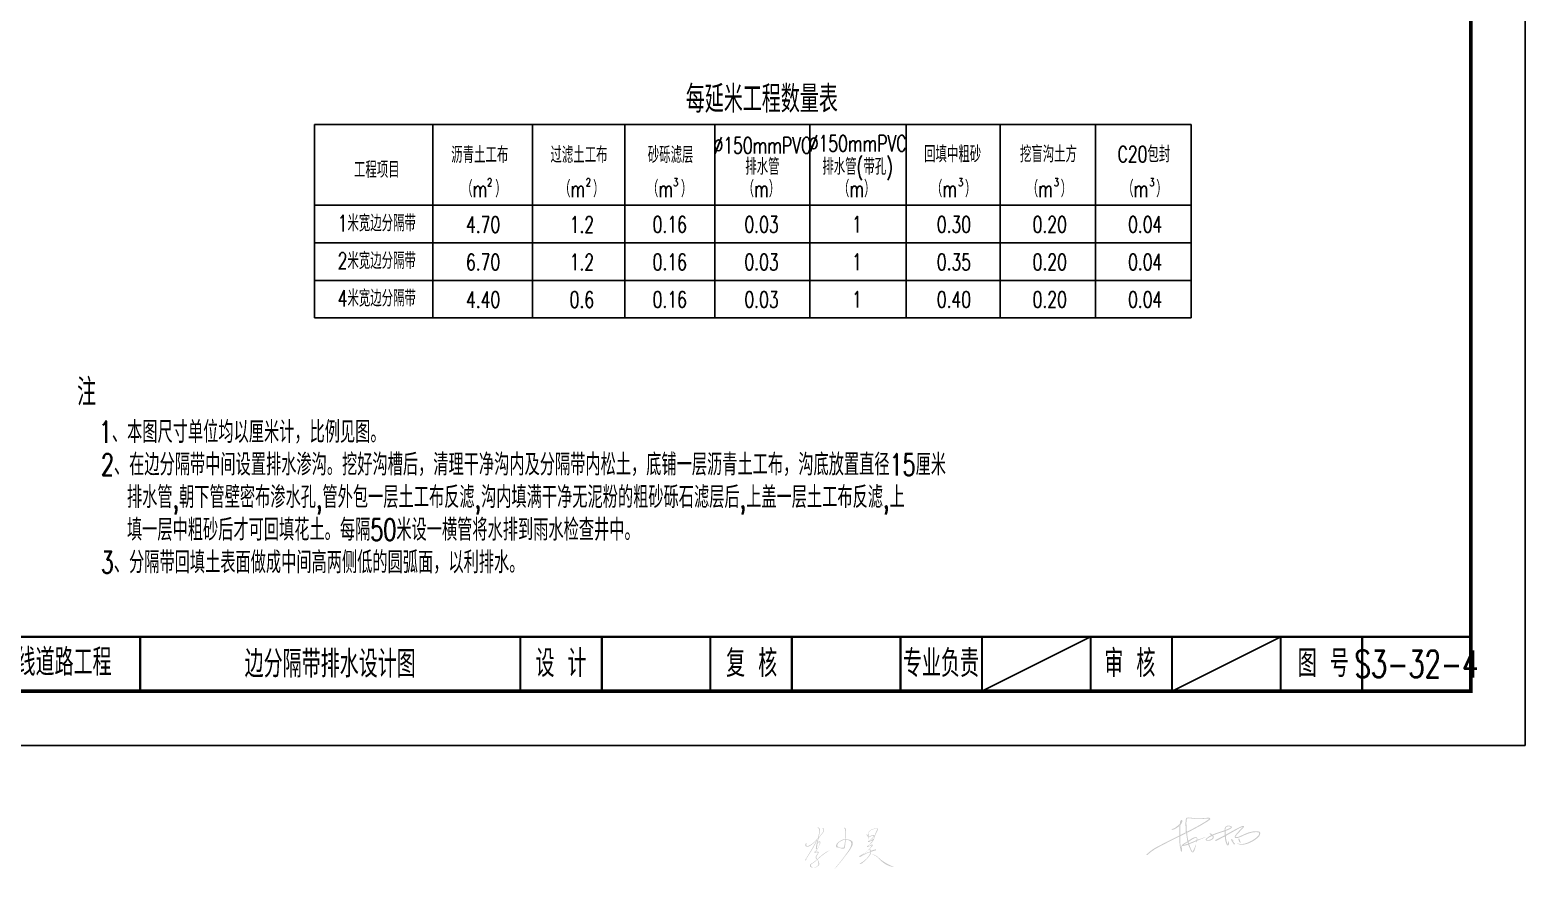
# Model space of a CAD drawing. Extents: x 112 to 532, y -1310 to -990.
# Drawn here: x 256.5 to 531.8, y -1309.6 to -1155.1 of the extents above; entities that cross this region are included whole.
import ezdxf
from ezdxf.enums import TextEntityAlignment as Align

# ---------------------------------------------------------------- set-up
doc = ezdxf.new("R2010")
doc.units = 0
doc.header["$LTSCALE"] = 5
doc.layers.get('0').update_dxf_attribs({"linetype": 'CONTINUOUS'})
for name, color, linetype in [('图框', 7, 'CONTINUOUS'), ('文字', 7, 'CONTINUOUS'), ('电子签名', 7, 'CONTINUOUS'), ('表格', 7, 'CONTINUOUS')]:
    doc.layers.add(name, color=color, linetype=linetype)
doc.styles.get("Standard").update_dxf_attribs({"font": 'simplex1.shx', "width": 0.7, "bigfont": 'hztxt.shx'})

# ---------------------------------------------------------------- blocks, each defined once
blk = doc.blocks.new('series')
at = {"width": 0.75}
for tag, height, p in [('页码', 4, (-35, -19)), ('图名', 5, (-220, -282)), ('图号', 5, (-20, -282))]:
    blk.add_attdef(tag, text='', height=height, dxfattribs=at).set_placement(p, align=Align.MIDDLE_CENTER)

msp = doc.modelspace()

# ---------------------------------------------------------------- hatches: boundary and pattern name
at = {"layer": '电子签名'}
h = msp.add_hatch(color=256, dxfattribs=at)
h.paths.add_polyline_path([(399.44239, -1307.81284), (399.39028, -1307.82287), (399.4243, -1307.75622), (399.54505, -1307.61083), (399.57841, -1307.55334), (399.68737, -1307.39073), (399.81174, -1307.18179), (400.42085, -1306.20599), (400.79152, -1305.57794), (400.99941, -1305.2056), (401.13465, -1304.96386), (401.28994, -1304.62158), (401.41186, -1304.26826), (401.45991, -1304.129), (401.56, -1304.06384), (401.52473, -1304.24359), (401.45836, -1304.54093), (401.38883, -1304.79416), (401.33071, -1305.03911), (401.24796, -1305.39959), (401.20912, -1305.76182), (401.2303, -1305.92692), (401.337, -1305.99959), (401.43726, -1305.82301), (401.45246, -1305.48509), (401.47055, -1305.27388), (401.49487, -1305.12217), (401.51837, -1304.98833), (401.57081, -1304.8648), (401.66465, -1304.72305), (401.77583, -1304.64277), (401.87471, -1304.63593), (401.92957, -1304.7036), (401.92022, -1304.84839), (401.83903, -1305.12627), (401.65721, -1305.58593), (401.42303, -1305.97692), (401.18014, -1306.23493), (400.94089, -1306.44672), (400.92346, -1306.55102), (400.98633, -1306.61142), (401.07402, -1306.60777), (401.19703, -1306.57369), (401.35049, -1306.51041), (401.42941, -1306.50394), (401.47979, -1306.5142), (401.52924, -1306.54328), (401.56642, -1306.58573), (401.5762, -1306.639), (401.56349, -1306.70729), (401.53363, -1306.7743), (401.48505, -1306.85926), (401.23189, -1307.20981), (401.17456, -1307.31673), (401.15355, -1307.41027), (401.16883, -1307.52291), (401.21483, -1307.60754), (401.28744, -1307.703), (401.40647, -1307.80937), (401.41106, -1307.83546), (401.26538, -1307.96157), (401.0069, -1308.18147), (400.7437, -1308.36086), (400.53905, -1308.50034), (400.37499, -1308.59273), (400.26821, -1308.65915), (400.19112, -1308.74087), (400.14836, -1308.8103), (400.12121, -1308.88265), (400.12185, -1308.94608), (400.12704, -1308.98901), (400.13519, -1309.0401), (400.14778, -1309.08452), (400.1663, -1309.12968), (400.18927, -1309.16521), (400.23126, -1309.20683), (400.2731, -1309.23514), (400.31912, -1309.26324), (400.36981, -1309.2827), (400.41964, -1309.30089), (400.46054, -1309.31408), (400.50794, -1309.33225), (400.54933, -1309.34507), (400.59946, -1309.3573), (400.64376, -1309.36429), (400.69564, -1309.36837), (400.74635, -1309.37011), (400.81179, -1309.37069), (400.88757, -1309.37011), (400.94469, -1309.36895), (400.98608, -1309.36603), (401.05096, -1309.35904), (401.10546, -1309.3408), (401.14871, -1309.32662), (401.18827, -1309.30885), (401.22175, -1309.29089), (401.27551, -1309.26189), (401.35012, -1309.21886), (401.45905, -1309.16377), (401.53898, -1309.10919), (401.61534, -1309.05267), (401.68769, -1308.99911), (401.74326, -1308.94424), (401.78389, -1308.8827), (401.81968, -1308.81691), (401.83251, -1308.74915), (401.83849, -1308.66859), (401.83678, -1308.57622), (401.82302, -1308.48207), (401.80188, -1308.39358), (401.76872, -1308.28098), (401.73435, -1308.19646), (401.7066, -1308.1225), (401.66827, -1308.04326), (401.61649, -1307.94858), (401.57948, -1307.88519), (401.55437, -1307.835), (401.54115, -1307.81783), (401.63103, -1307.73463), (401.75262, -1307.63823), (401.90593, -1307.52333), (402.06498, -1307.38566), (402.17996, -1307.28529), (402.30949, -1307.16511), (402.55703, -1306.97316), (402.86208, -1306.7475), (403.27824, -1306.46664), (403.4615, -1306.33813), (403.61433, -1306.23034), (403.86605, -1306.06265), (403.4459, -1306.27202), (403.36782, -1306.32009), (403.21095, -1306.40661), (403.00792, -1306.53029), (402.75285, -1306.69599), (402.52606, -1306.86571), (402.27344, -1307.05777), (402.01218, -1307.29056), (401.78832, -1307.4808), (401.58262, -1307.67376), (401.48952, -1307.76845), (401.40972, -1307.67708), (401.37315, -1307.61396), (401.32826, -1307.51761), (401.31538, -1307.43394), (401.33428, -1307.33965), (401.36483, -1307.25182), (401.44478, -1307.12024), (401.52791, -1306.9807), (401.58776, -1306.8777), (401.65108, -1306.75589), (401.68932, -1306.66452), (401.7183, -1306.60052), (401.72163, -1306.53643), (401.71127, -1306.47904), (401.68444, -1306.43097), (401.64113, -1306.41341), (401.59956, -1306.40784), (401.50802, -1306.40183), (401.45876, -1306.39363), (401.41361, -1306.39199), (401.38242, -1306.39527), (401.34055, -1306.40019), (401.28883, -1306.41167), (401.2248, -1306.43218), (401.17062, -1306.45597), (401.13668, -1306.45758), (401.12355, -1306.44937), (401.13011, -1306.42805), (401.19825, -1306.36324), (401.31585, -1306.23659), (401.41345, -1306.111), (401.46171, -1306.03761), (401.53368, -1305.90982), (401.59536, -1305.79126), (401.88995, -1305.19248), (401.964, -1305.03693), (402.0179, -1304.88829), (402.04231, -1304.76512), (402.04231, -1304.6928), (402.04136, -1304.64198), (402.03397, -1304.57877), (402.00165, -1304.53177), (401.97149, -1304.50742), (401.93723, -1304.49235), (401.89956, -1304.49003), (401.84967, -1304.49351), (401.80907, -1304.50163), (401.77091, -1304.5152), (401.72376, -1304.54272), (401.678, -1304.58261), (401.64617, -1304.61772), (401.60967, -1304.66751), (401.5803, -1304.71393), (401.55384, -1304.76594), (401.58844, -1304.54887), (401.61866, -1304.39253), (401.67032, -1304.1783), (401.72936, -1304.00499), (401.80897, -1303.83373), (401.94784, -1303.66089), (402.10533, -1303.47183), (402.44802, -1303.03541), (402.58551, -1302.84099), (402.67392, -1302.68448), (402.71314, -1302.55692), (402.73136, -1302.43435), (402.73136, -1302.34174), (402.71451, -1302.23931), (402.66256, -1302.14249), (402.57269, -1302.08215), (402.4586, -1302.03902), (402.3704, -1302.01569), (402.34186, -1302.01569), (402.40931, -1302.06235), (402.51308, -1302.16085), (402.55977, -1302.22048), (402.58312, -1302.2801), (402.59609, -1302.33453), (402.60647, -1302.40193), (402.60128, -1302.46155), (402.60128, -1302.53413), (402.58312, -1302.61967), (402.55977, -1302.68448), (402.52451, -1302.74818), (402.47991, -1302.82705), (402.42493, -1302.90532), (402.3678, -1302.98517), (402.24307, -1303.1466), (402.16524, -1303.25547), (401.77611, -1303.72985), (401.79168, -1303.53025), (401.89545, -1303.0818), (401.92491, -1302.84517), (401.94429, -1302.66106), (401.95412, -1302.48215), (401.95429, -1302.34028), (401.93533, -1302.22124), (401.89878, -1302.13601), (401.85332, -1302.06598), (401.79946, -1302.01216), (401.72556, -1301.96026), (401.6609, -1301.93747), (401.61663, -1301.92735), (401.57237, -1301.92468), (401.5229, -1301.92963), (401.49941, -1301.9507), (401.52745, -1301.97452), (401.56451, -1301.99638), (401.62563, -1302.02098), (401.67372, -1302.05232), (401.70594, -1302.08771), (401.72515, -1302.12099), (401.73925, -1302.14915), (401.75974, -1302.18371), (401.77768, -1302.21955), (401.79689, -1302.25411), (401.81205, -1302.29542), (401.82055, -1302.33924), (401.82763, -1302.38723), (401.8302, -1302.46531), (401.80066, -1302.86359), (401.77006, -1303.11362), (401.70458, -1303.4574), (401.69029, -1303.54713), (401.67919, -1303.6324), (401.66516, -1303.70993), (401.6418, -1303.77458), (401.61117, -1303.84361), (401.56549, -1303.91406), (401.51888, -1303.98129), (401.46868, -1304.03574), (401.41848, -1304.04148), (401.29642, -1304.22675), (401.21036, -1304.30844), (401.07134, -1304.4554), (400.89616, -1304.62016), (400.69778, -1304.78748), (400.47517, -1304.97098), (400.29012, -1305.09732), (400.19222, -1305.15138), (400.13738, -1305.17739), (400.073, -1305.2173), (400.01481, -1305.24309), (399.94669, -1305.27104), (399.90393, -1305.28985), (399.84985, -1305.31081), (399.77839, -1305.3372), (399.71558, -1305.3439), (399.66215, -1305.34136), (399.6049, -1305.33373), (399.54719, -1305.30439), (399.51073, -1305.28414), (399.47413, -1305.2466), (399.45242, -1305.21378), (399.44228, -1305.17399), (399.43739, -1305.13415), (399.43484, -1305.08764), (399.4348, -1305.04389), (399.43586, -1305.00858), (399.43825, -1304.97273), (399.4408, -1304.94349), (399.44737, -1304.90921), (399.45861, -1304.87993), (399.48659, -1304.8507), (399.51076, -1304.83163), (399.50822, -1304.81384), (399.49041, -1304.80112), (399.46751, -1304.79985), (399.39875, -1304.85775), (399.31408, -1304.9701), (399.26794, -1305.15763), (399.27149, -1305.29191), (399.34797, -1305.40492), (399.47954, -1305.4698), (399.63845, -1305.50395), (399.77514, -1305.49712), (399.94961, -1305.4372), (400.19446, -1305.29654), (400.46966, -1305.11357), (400.81979, -1304.81315), (401.30163, -1304.33008), (401.24008, -1304.48809), (401.08086, -1304.81187), (400.85264, -1305.23967), (400.54734, -1305.76566), (400.30241, -1306.18368), (400.00746, -1306.66068), (399.60928, -1307.3249), (399.34883, -1307.75562), (399.23921, -1307.95195), (399.2313, -1308.00659), (399.27586, -1308.03564), (399.37618, -1307.9755), (399.49138, -1307.83964), (399.59751, -1307.73359), (399.50382, -1307.765), (399.46455, -1307.79303)])
h.paths.add_polyline_path([(411.17393, -1304.95728), (411.35724, -1304.74945), (411.51349, -1304.56788), (411.61982, -1304.42139), (411.61855, -1304.37322), (411.57065, -1304.36441), (411.48768, -1304.39367), (411.37231, -1304.43689), (411.25853, -1304.48526), (411.16002, -1304.53696), (410.98166, -1304.61275), (410.86723, -1304.61912), (410.81593, -1304.57181), (410.81749, -1304.49514), (410.89172, -1304.42097), (410.96327, -1304.38144), (411.04913, -1304.33854), (411.13226, -1304.29653), (411.25911, -1304.19999), (411.37328, -1304.09491), (411.61749, -1303.84806), (411.73414, -1303.7204), (411.78691, -1303.65181), (411.83625, -1303.58777), (411.85043, -1303.54404), (411.84238, -1303.50517), (411.81972, -1303.48159), (411.77918, -1303.46619), (411.69537, -1303.46512), (411.63693, -1303.47063), (411.57305, -1303.48867), (411.49667, -1303.51781), (411.40918, -1303.55805), (411.33419, -1303.58858), (411.23004, -1303.63853), (411.13978, -1303.68988), (411.10228, -1303.71485), (411.0801, -1303.72588), (411.06071, -1303.73518), (411.03908, -1303.74368), (411.02546, -1303.74967), (411.00508, -1303.75093), (410.97494, -1303.73504), (410.95231, -1303.77313), (410.93819, -1303.83669), (410.93819, -1303.90865), (410.93165, -1304.07329), (410.92642, -1304.1447), (410.90201, -1304.15515), (410.87587, -1304.1447), (410.86754, -1304.11618), (410.85246, -1303.86037), (410.84848, -1303.77884), (410.83302, -1303.70277), (410.81889, -1303.66871), (410.80359, -1303.63644), (410.77401, -1303.59652), (410.66915, -1303.48408), (410.5351, -1303.33514), (410.53485, -1303.2656), (410.56605, -1303.2347), (410.58509, -1303.21804), (410.61446, -1303.20536), (410.65334, -1303.20536), (410.67318, -1303.21884), (410.68826, -1303.25452), (410.71366, -1303.30051), (410.73985, -1303.34571), (410.77238, -1303.38457), (410.80571, -1303.43929), (410.83032, -1303.49559), (410.84063, -1303.5289), (410.84681, -1303.43095), (410.847, -1303.26518), (410.847, -1303.15956), (410.86303, -1302.98787), (410.87745, -1302.92705), (410.89987, -1302.85984), (410.94319, -1302.76984), (410.96561, -1302.74103), (410.99124, -1302.71063), (411.02647, -1302.66582), (411.06171, -1302.63061), (411.10655, -1302.5874), (411.14659, -1302.54739), (411.16741, -1302.52659), (411.21226, -1302.48978), (411.2507, -1302.45617), (411.3343, -1302.39487), (411.39356, -1302.36447), (411.79257, -1302.21031), (411.97669, -1302.14132), (412.13204, -1302.10107), (412.2241, -1302.08383), (412.36219, -1302.07233), (412.49017, -1302.0898), (412.57439, -1302.1295), (412.64116, -1302.17777), (412.68094, -1302.21893), (412.68236, -1302.26578), (412.66389, -1302.32114), (412.61293, -1302.41803), (412.57899, -1302.49085), (412.52739, -1302.59945), (412.4843, -1302.68397), (412.44919, -1302.76052), (412.41727, -1302.82751), (412.33658, -1302.99592), (412.25907, -1303.15899), (412.19379, -1303.30575), (412.14891, -1303.44436), (412.09587, -1303.61151), (412.04283, -1303.76234), (411.99224, -1303.91601), (411.9521, -1304.01055), (411.93777, -1304.08217), (411.92343, -1304.17384), (411.9171, -1304.23732), (411.83783, -1304.24581), (411.77837, -1304.2444), (411.80659, -1304.28038), (411.8143, -1304.31753), (411.79817, -1304.3757), (411.76942, -1304.42616), (411.71506, -1304.49771), (411.62417, -1304.60595), (411.56748, -1304.67838), (411.52798, -1304.72883), (411.48185, -1304.77715), (411.44011, -1304.81207), (411.38928, -1304.85723), (411.33816, -1304.90555), (411.27737, -1304.96215), (411.24144, -1304.99529), (411.18563, -1305.04808), (411.08586, -1305.13732), (410.99324, -1305.2284), (410.84906, -1305.36397), (410.81792, -1305.40262), (410.84282, -1305.4162), (410.90026, -1305.39981), (410.97137, -1305.36974), (411.05343, -1305.33148), (411.13275, -1305.27955), (411.21496, -1305.22939), (411.29915, -1305.18288), (411.38951, -1305.14184), (411.47781, -1305.11311), (411.55262, -1305.10005), (411.62244, -1305.10826), (411.68188, -1305.17359), (411.6963, -1305.2578), (411.65531, -1305.33107), (411.52097, -1305.49053), (411.40355, -1305.60206), (411.29687, -1305.67859), (411.23653, -1305.82133), (410.99929, -1306.01628), (411.07325, -1306.00377), (411.14873, -1305.99996), (411.23108, -1305.99996), (411.30122, -1306.01443), (411.36603, -1306.08771), (411.39042, -1306.16161), (411.39289, -1306.23511), (411.46673, -1306.189), (411.61612, -1306.13381), (411.84624, -1306.06017), (412.00327, -1306.02206), (412.13724, -1305.99696), (412.25447, -1305.99348), (412.30666, -1306.03817), (412.25882, -1306.0757), (412.27298, -1306.16621), (411.93611, -1306.23768), (411.384, -1306.41843), (411.35443, -1306.65606), (411.31539, -1306.79167), (411.27634, -1306.88471), (411.22708, -1306.98609), (411.1276, -1307.13672), (410.97049, -1307.34432), (410.84563, -1307.47806), (410.67875, -1307.66565), (410.55707, -1307.79766), (410.41966, -1307.92635), (410.2783, -1308.05816), (410.14039, -1308.1919), (410.00076, -1308.3222), (409.90001, -1308.40414), (409.81332, -1308.47964), (409.68422, -1308.55943), (409.48733, -1308.63512), (409.22411, -1308.69463), (409.45358, -1308.49164), (409.63272, -1308.38595), (409.71531, -1308.34397), (409.8052, -1308.29196), (409.91195, -1308.21677), (410.02434, -1308.12304), (410.14235, -1308.03), (410.29853, -1307.89065), (410.4324, -1307.76804), (410.54953, -1307.66214), (410.66109, -1307.54509), (410.79845, -1307.37464), (411.02177, -1307.07381), (411.14736, -1306.87161), (411.18752, -1306.76915), (411.21585, -1306.64428), (411.22411, -1306.48118), (411.1621, -1306.50539), (411.0714, -1306.54316), (410.94929, -1306.57756), (410.83699, -1306.6136), (410.69028, -1306.67216), (410.54716, -1306.73215), (410.38623, -1306.81192), (410.2389, -1306.89033), (410.04957, -1306.99338), (409.91244, -1307.06004), (409.75492, -1307.14893), (409.52698, -1307.29892), (409.35834, -1307.3915), (409.23041, -1307.35244), (409.21025, -1307.27017), (409.26899, -1307.1843), (409.48996, -1307.0536), (409.72131, -1306.9219), (409.81563, -1306.88041), (410.62056, -1306.28247), (411.14742, -1305.81952), (411.1882, -1305.76129), (411.20957, -1305.70501), (411.23139, -1305.62741), (411.28343, -1305.57404), (411.3246, -1305.53069), (411.36662, -1305.48264), (411.45379, -1305.36901), (411.47863, -1305.34247), (411.49576, -1305.31508), (411.52403, -1305.27742), (411.52231, -1305.25859), (411.51203, -1305.24404), (411.49233, -1305.23891), (411.4615, -1305.23891), (411.41867, -1305.24661), (411.39245, -1305.25746), (411.34735, -1305.2806), (411.27257, -1305.32053), (411.21935, -1305.35368), (411.14743, -1305.38779), (411.07917, -1305.42189), (411.00237, -1305.46331), (410.90885, -1305.50343), (410.85167, -1305.52248), (410.81279, -1305.52858), (410.76094, -1305.52934), (410.71519, -1305.52781), (410.66564, -1305.5202), (410.63743, -1305.50267), (410.62427, -1305.46397), (410.64439, -1305.42494), (410.70811, -1305.38323)])
h.paths.add_polyline_path([(411.5813, -1304.02299), (411.50158, -1304.08703), (411.38591, -1304.18856), (411.33902, -1304.22917), (411.27336, -1304.2729), (411.22022, -1304.31195), (411.15926, -1304.35568), (411.09048, -1304.40098), (411.0378, -1304.43719), (411.0391, -1304.46114), (411.06158, -1304.47238), (411.16119, -1304.40738), (411.21934, -1304.37275), (411.28351, -1304.3397), (411.36715, -1304.29008), (411.46719, -1304.25572), (411.5416, -1304.23047), (411.5964, -1304.21736), (411.65043, -1304.21427), (411.70137, -1304.21581), (411.72762, -1304.21813), (411.72916, -1304.20502), (411.70601, -1304.18342), (411.6651, -1304.16491), (411.65198, -1304.13869), (411.63499, -1304.10784), (411.60798, -1304.05539)], flags=16)
h.paths.add_polyline_path([(410.9612, -1303.64109), (410.93638, -1303.01779), (410.94094, -1302.94175), (410.98514, -1302.82976), (411.047, -1302.74547), (411.10464, -1302.67242), (411.19192, -1302.57372), (411.25003, -1302.52327), (411.32267, -1302.47258), (411.38593, -1302.44448), (411.48715, -1302.40655), (411.75171, -1302.3009), (411.91339, -1302.23768), (412.05819, -1302.1843), (412.15801, -1302.1548), (412.24541, -1302.14054), (412.33398, -1302.13914), (412.38881, -1302.14335), (412.44926, -1302.15318), (412.48441, -1302.16161), (412.50719, -1302.18112), (412.52084, -1302.21198), (412.52496, -1302.23697), (412.52344, -1302.2729), (412.49994, -1302.34821), (412.47968, -1302.38789), (412.42657, -1302.47928), (412.37266, -1302.57619), (412.32237, -1302.69312), (412.25591, -1302.83888), (412.1683, -1303.04341), (412.10185, -1303.2248), (412.07785, -1303.33948), (412.0324, -1303.53126), (411.9314, -1303.83739), (411.82786, -1304.07711), (411.75929, -1304.09915), (411.64098, -1303.9787), (411.77988, -1303.8172), (411.92129, -1303.6658), (411.98948, -1303.58), (412.01939, -1303.50852), (412.01939, -1303.4674), (412.01441, -1303.44373), (411.99819, -1303.42504), (411.96827, -1303.39638), (411.92566, -1303.36739), (411.87204, -1303.3512), (411.81717, -1303.34497), (411.76854, -1303.34746), (411.68748, -1303.3512), (411.64758, -1303.35618), (411.58648, -1303.36989), (411.51664, -1303.39107), (411.44196, -1303.42718), (411.35171, -1303.46658), (411.25795, -1303.50861), (411.20172, -1303.542), (411.16492, -1303.56302), (411.11497, -1303.58666), (411.06678, -1303.6103), (411.01946, -1303.63131), (410.98353, -1303.64357), (410.96836, -1303.64632)], flags=16)
h.paths.add_polyline_path([(411.61374, -1306.98753), (411.94044, -1307.04891), (412.20498, -1307.16271), (412.48085, -1307.37511), (412.84828, -1307.75404), (413.2614, -1308.1373), (413.83777, -1308.59094), (414.37109, -1308.88132), (414.76697, -1309.04636), (415.20821, -1309.18916), (415.58509, -1309.20778), (415.25192, -1309.07637), (414.89525, -1308.91496), (414.55998, -1308.7362), (414.26472, -1308.57463), (413.88509, -1308.34516), (413.35027, -1307.99072), (413.22138, -1307.90408), (413.01048, -1307.70505), (412.64454, -1307.39526), (412.52972, -1307.28521), (412.36568, -1307.16813), (412.14261, -1307.042), (411.9863, -1306.97577), (411.86864, -1306.95207), (411.7663, -1306.93679), (411.68336, -1306.9319), (411.60682, -1306.93214), (411.58817, -1306.96218)])
h.paths.add_polyline_path([(410.92615, -1306.0753), (409.66025, -1307.05312), (409.98588, -1306.88151), (410.34704, -1306.69359), (410.5693, -1306.6039), (410.70607, -1306.55265), (410.8578, -1306.50354), (411.00313, -1306.45656), (411.09075, -1306.42666), (411.15486, -1306.3989), (411.19174, -1306.37567), (411.21601, -1306.34088), (411.23184, -1306.29553), (411.2329, -1306.24996), (411.22868, -1306.21094), (411.21602, -1306.17509), (411.2023, -1306.14557), (411.16747, -1306.12764), (411.1221, -1306.12448), (411.07144, -1306.1192), (411.02923, -1306.1192), (410.99019, -1306.12026), (410.94692, -1306.1192), (410.9216, -1306.11604)], flags=16)
h.paths.add_polyline_path([(406.60952, -1304.17837), (406.5739, -1304.46998), (406.53158, -1304.86298), (406.48969, -1305.14208), (406.43007, -1305.39641), (406.40354, -1305.52517), (406.35943, -1305.60504), (406.28187, -1305.65795), (406.18905, -1305.68232), (406.02373, -1305.69495), (405.88055, -1305.68787), (405.70896, -1305.66247), (405.53512, -1305.61559), (405.44224, -1305.57742), (405.36134, -1305.52995), (405.28266, -1305.47941), (405.22224, -1305.40219), (405.19133, -1305.34603), (405.17728, -1305.29829), (405.17025, -1305.2309), (405.19695, -1305.09892), (405.23906, -1305.01848), (405.30408, -1304.90735), (405.37611, -1304.81379), (405.45197, -1304.72059), (405.5825, -1304.61887), (405.73079, -1304.51767), (405.90079, -1304.43093), (406.05633, -1304.34961), (406.19739, -1304.27913), (406.31133, -1304.23937), (406.42345, -1304.21227), (406.54101, -1304.1942)], flags=16)
h.paths.add_polyline_path([(406.47513, -1302.01838), (406.47535, -1302.09618), (406.44532, -1302.11003), (406.44532, -1302.15273), (406.5115, -1302.18292), (406.54015, -1302.21708), (406.56358, -1302.27962), (406.58092, -1302.35887), (406.61333, -1302.51367), (406.62296, -1302.61304), (406.62472, -1302.78483), (406.63067, -1303.06298), (406.63953, -1303.3816), (406.63661, -1303.6298), (406.62185, -1304.00446), (406.61803, -1304.08704), (406.571, -1304.08675), (406.50031, -1304.08777), (406.43884, -1304.10108), (406.37533, -1304.11234), (406.29542, -1304.12872), (406.21244, -1304.15022), (406.14155, -1304.17814), (406.07496, -1304.20476), (406.00838, -1304.23547), (405.93769, -1304.26925), (405.87075, -1304.30838), (405.80006, -1304.35137), (405.75192, -1304.37799), (405.69045, -1304.41279), (405.61771, -1304.45681), (405.57674, -1304.48854), (405.53422, -1304.51705), (405.4842, -1304.55242), (405.41237, -1304.60304), (405.34116, -1304.65486), (405.2776, -1304.70648), (405.21491, -1304.77207), (405.16536, -1304.82509), (405.12597, -1304.87891), (405.07745, -1304.94168), (405.03547, -1305.00552), (404.99615, -1305.07311), (404.96116, -1305.13185), (404.93332, -1305.21164), (404.91018, -1305.30354), (404.90756, -1305.35996), (404.92193, -1305.43305), (404.947, -1305.49042), (404.98823, -1305.55075), (405.05008, -1305.59196), (405.13496, -1305.61201), (405.22101, -1305.62964), (405.30003, -1305.64942), (405.39872, -1305.67158), (405.47536, -1305.68776), (405.5738, -1305.70443), (405.68502, -1305.73611), (405.78034, -1305.76592), (405.84619, -1305.78662), (405.90475, -1305.80797), (405.95775, -1305.82475), (406.00525, -1305.83621), (406.07568, -1305.84439), (406.14775, -1305.85421), (406.20835, -1305.86076), (406.26731, -1305.86076), (406.31845, -1305.85341), (406.37812, -1305.83482), (406.44485, -1305.8002), (406.4874, -1305.77215), (406.51908, -1305.74298), (406.53757, -1305.71346), (406.55775, -1305.65845), (406.56995, -1305.59323), (406.58005, -1305.51829), (406.59227, -1305.39578), (406.60517, -1305.29352), (406.62443, -1305.16874), (406.64614, -1305.0107), (406.65756, -1304.86464), (406.6772, -1304.65674), (406.69118, -1304.45803), (406.70451, -1304.32947), (406.71144, -1304.17058), (406.84644, -1304.17325), (406.94647, -1304.19089), (407.04944, -1304.22323), (407.12594, -1304.24968), (407.18478, -1304.27614), (407.2701, -1304.31142), (407.37602, -1304.37316), (407.45252, -1304.40844), (407.53195, -1304.45548), (407.58785, -1304.50839), (407.64588, -1304.59905), (407.68058, -1304.68018), (407.70703, -1304.74096), (407.73083, -1304.8242), (407.74273, -1304.89555), (407.74053, -1305.00954), (407.71768, -1305.14103), (407.68238, -1305.28214), (407.62346, -1305.44202), (407.57932, -1305.56844), (407.49989, -1305.73601), (407.40868, -1305.88888), (407.21434, -1306.21326), (407.00239, -1306.52825), (406.6639, -1306.99352), (406.20171, -1307.63227), (405.76254, -1308.20969), (405.43891, -1308.60493), (405.10187, -1309.00561), (404.6112, -1309.60983), (404.80128, -1309.44142), (404.93638, -1309.30189), (405.13519, -1309.08829), (405.49393, -1308.66726), (405.76979, -1308.33401), (406.13248, -1307.88286), (406.68469, -1307.14913), (407.24298, -1306.44523), (407.49371, -1306.064), (407.62324, -1305.86382), (407.7151, -1305.68451), (407.79585, -1305.54886), (407.86752, -1305.40526), (407.93834, -1305.24706), (407.98425, -1305.09667), (408.00976, -1304.96668), (408.02252, -1304.85453), (408.00813, -1304.71493), (407.98635, -1304.60974), (407.88518, -1304.46698), (407.79019, -1304.3906), (407.68968, -1304.33057), (407.57951, -1304.26993), (407.45526, -1304.22901), (407.33219, -1304.19531), (407.24237, -1304.16727), (407.15077, -1304.13991), (407.04516, -1304.11224), (406.96096, -1304.09485), (406.87389, -1304.08574), (406.77767, -1304.07795), (406.72531, -1304.07795), (406.72919, -1304.03297), (406.74083, -1303.90244), (406.75793, -1303.58634), (406.76883, -1303.33101), (406.78111, -1302.91662), (406.78432, -1302.61052), (406.76454, -1302.40871), (406.72641, -1302.21365), (406.67128, -1302.08995), (406.63334, -1302.0364), (406.59153, -1302.00445), (406.55232, -1301.99361), (406.5287, -1301.99005), (406.50597, -1301.99228)])
h.paths.add_polyline_path([(401.4728, -1307.88894), (401.21467, -1308.13421), (400.82801, -1308.43367), (400.70359, -1308.5114), (400.49978, -1308.63529), (400.41641, -1308.69341), (400.34538, -1308.77424), (400.31407, -1308.83269), (400.31045, -1308.91637), (400.32652, -1308.98608), (400.34902, -1309.04612), (400.37861, -1309.10222), (400.42556, -1309.15976), (400.46227, -1309.20231), (400.50853, -1309.24137), (400.5618, -1309.2702), (400.62514, -1309.29868), (400.71579, -1309.31619), (400.793, -1309.31925), (400.8706, -1309.31925), (400.94978, -1309.31292), (401.03371, -1309.30185), (401.1414, -1309.26229), (401.22849, -1309.21956), (401.33776, -1309.1626), (401.44228, -1309.09772), (401.50525, -1309.04504), (401.56075, -1308.97092), (401.62026, -1308.87996), (401.64318, -1308.82598), (401.66119, -1308.7442), (401.66937, -1308.65261), (401.67108, -1308.56885), (401.66453, -1308.49524), (401.65634, -1308.42182), (401.63834, -1308.31533), (401.61832, -1308.17745), (401.59088, -1308.09328), (401.54682, -1307.99232)], flags=16)
h = msp.add_hatch(color=256, dxfattribs=at)
h.paths.add_polyline_path([(469.43807, -1303.32042), (469.42059, -1303.12835), (469.40483, -1303.04883), (469.38564, -1302.98867), (469.13223, -1303.12835), (468.72153, -1303.34661), (468.3283, -1303.52995), (468.29335, -1303.56487), (468.2988, -1304.00368), (468.30746, -1304.38427), (468.32207, -1304.7158), (468.36252, -1305.14037), (468.4012, -1305.38083), (468.44848, -1305.6213), (468.46997, -1305.63847), (468.46128, -1305.44559), (468.48101, -1305.36544), (468.50863, -1305.33522), (468.55466, -1305.40617), (468.59314, -1305.69469), (468.60937, -1305.84061), (468.62499, -1305.9755), (468.64182, -1306.13245), (468.64182, -1306.28918), (468.64182, -1306.37025), (468.59314, -1306.40808), (468.46331, -1306.35944), (468.40922, -1306.23514), (468.37135, -1306.05679), (468.31726, -1305.8244), (468.24694, -1305.50554), (468.1943, -1305.1331), (468.15682, -1304.72785), (468.14329, -1304.37059), (468.12794, -1303.9098), (468.12794, -1303.68822), (468.12794, -1303.62337), (467.642, -1303.86289), (466.45147, -1304.45762), (465.93231, -1304.72306), (465.38835, -1305.00209), (464.66115, -1305.38325), (464.21914, -1305.63003), (463.90452, -1305.79925), (463.56474, -1305.99812), (463.02133, -1306.37437), (462.67238, -1306.65077), (462.42728, -1306.88204), (462.25026, -1307.02488), (462.16856, -1307.03849), (462.10729, -1306.99087), (462.05963, -1306.92285), (462.15495, -1306.83442), (462.3592, -1306.67798), (462.75408, -1306.33107), (463.23066, -1305.99097), (463.68001, -1305.69848), (464.10398, -1305.46272), (464.70195, -1305.16011), (465.71748, -1304.62826), (466.63056, -1304.17792), (467.29097, -1303.85142), (467.8084, -1303.57253), (468.12478, -1303.42244), (468.13887, -1302.81474), (468.14075, -1302.25847), (468.15571, -1301.91712), (468.16834, -1301.68002), (468.17326, -1301.57186), (468.11486, -1301.64503), (467.92423, -1301.83549), (467.71383, -1302.0003), (467.35773, -1302.21068), (467.13168, -1302.30658), (466.97376, -1302.36536), (466.80745, -1302.38447), (466.7376, -1302.37455), (466.71235, -1302.31844), (466.71235, -1302.26402), (466.75178, -1302.21223), (466.91176, -1302.19019), (467.19309, -1302.08547), (467.502, -1301.89258), (467.72265, -1301.71622), (468.0095, -1301.48475), (468.18602, -1301.31941), (468.22612, -1301.27964), (468.24118, -1301.15958), (468.26324, -1300.99976), (468.33496, -1300.75726), (468.40667, -1300.63051), (468.44528, -1300.57539), (468.52803, -1300.55335), (468.60525, -1300.58642), (468.67145, -1300.64153), (468.69351, -1300.69113), (468.69351, -1300.83442), (468.64515, -1300.97215), (468.53281, -1301.17852), (468.4177, -1301.38554), (468.34975, -1301.48533), (468.32167, -1302.02599), (468.30144, -1303.11887), (468.29654, -1303.3313), (469.33103, -1302.84575), (469.32408, -1302.70702), (469.2971, -1302.23759), (469.26866, -1301.55382), (469.26866, -1301.16538), (469.28255, -1300.81855), (469.32421, -1300.47173), (469.37975, -1300.29138), (469.43529, -1300.1804), (469.62969, -1300.11103), (469.85186, -1300.10409), (470.03932, -1300.11797), (470.21983, -1300.14571), (470.44468, -1300.16821), (470.69966, -1300.20652), (470.928, -1300.23589), (471.16552, -1300.25825), (471.44115, -1300.26775), (471.84446, -1300.2567), (472.28193, -1300.24348), (472.7839, -1300.19827), (473.31724, -1300.15938), (473.52552, -1300.15938), (473.67132, -1300.15938), (473.75464, -1300.19406), (473.80324, -1300.26343), (473.83795, -1300.3536), (473.80324, -1300.49927), (473.67826, -1300.58251), (473.26864, -1300.8669), (472.67155, -1301.2276), (472.15766, -1301.54515), (471.39993, -1301.95084), (470.6501, -1302.36009), (469.99747, -1302.69998), (469.56702, -1302.92194), (469.62261, -1303.4292), (469.66427, -1303.70666), (469.76319, -1304.26363), (469.78853, -1304.38859), (469.89338, -1304.32401), (470.08084, -1304.20609), (470.36549, -1304.01186), (470.61544, -1303.88007), (470.85844, -1303.77602), (471.12136, -1303.71873), (471.2699, -1303.71873), (471.39873, -1303.78384), (471.44163, -1303.92863), (471.43321, -1304.20474), (471.89986, -1304.07429), (472.35809, -1303.90088), (472.69134, -1303.79683), (472.976, -1303.72747), (473.00377, -1303.72747), (472.98989, -1303.76909), (472.88574, -1303.81764), (472.6358, -1303.88701), (472.24006, -1304.03961), (471.92763, -1304.1714), (471.55966, -1304.33094), (471.42081, -1304.3795), (471.39758, -1304.39029), (471.36923, -1304.56886), (471.29933, -1304.68235), (471.25564, -1304.6387), (471.25564, -1304.51648), (471.26147, -1304.47933), (470.84811, -1304.65398), (470.46045, -1304.82204), (470.03227, -1304.98791), (469.96842, -1305.02849), (470.02509, -1305.24375), (470.10218, -1305.43316), (470.22452, -1305.75618), (470.27695, -1305.9046), (470.41676, -1306.14032), (470.50414, -1306.31492), (470.55301, -1306.37081), (470.62024, -1306.36589), (470.66273, -1306.2911), (470.78006, -1306.03644), (470.94106, -1305.7038), (471.01096, -1305.49427), (471.08087, -1305.2149), (471.09835, -1305.11887), (471.14626, -1305.06353), (471.1703, -1305.13758), (471.16825, -1305.30221), (471.10709, -1305.60777), (471.05466, -1305.80857), (470.99598, -1305.97933), (470.93188, -1306.13745), (470.86376, -1306.27555), (470.72944, -1306.48432), (470.62648, -1306.54191), (470.46045, -1306.48953), (470.33811, -1306.34985), (470.20704, -1306.09667), (470.0847, -1305.82603), (469.96237, -1305.54666), (469.83948, -1305.27993), (469.79687, -1305.11336), (469.72695, -1305.12905), (469.56275, -1305.18933), (469.31573, -1305.24982), (469.07011, -1305.30915), (468.80017, -1305.34586), (468.56844, -1305.33363), (468.54393, -1305.28725), (468.6254, -1305.16252), (468.86134, -1304.97918), (469.02737, -1304.85696), (469.25456, -1304.73474), (469.47302, -1304.61251), (469.58662, -1304.54267), (469.61149, -1304.50573), (469.5558, -1304.0981), (469.51671, -1303.85297), (469.48176, -1303.61725)])
h.paths.add_polyline_path([(469.52692, -1302.70534), (469.50377, -1302.42751), (469.47815, -1302.08115), (469.46717, -1301.68368), (469.45088, -1301.14992), (469.4638, -1300.8143), (469.49226, -1300.54992), (469.52069, -1300.41051), (469.53619, -1300.33822), (469.59821, -1300.29692), (469.68348, -1300.26852), (469.81785, -1300.24528), (470.02974, -1300.26335), (470.27265, -1300.28401), (470.48454, -1300.30724), (470.83855, -1300.35371), (471.17783, -1300.38967), (471.51893, -1300.40516), (472.12579, -1300.38456), (472.46252, -1300.36692), (472.84585, -1300.34334), (473.24468, -1300.3182), (473.53045, -1300.31466), (473.58472, -1300.33016), (473.61572, -1300.36372), (473.50461, -1300.46698), (473.12715, -1300.72068), (472.66719, -1301.00983), (472.10753, -1301.35374), (471.36119, -1301.77286), (470.56304, -1302.2021), (470.09189, -1302.4604), (469.68361, -1302.65145), (469.55958, -1302.71599)], flags=16)
h.paths.add_polyline_path([(470.50005, -1304.15755), (470.75172, -1303.99839), (470.96644, -1303.90842), (471.1119, -1303.85767), (471.19502, -1303.82769), (471.30585, -1303.8669), (471.33355, -1303.95917), (471.3451, -1304.04222), (471.31508, -1304.26597), (471.28276, -1304.29596), (471.04956, -1304.38823), (470.62473, -1304.57277), (470.32457, -1304.69272), (469.98286, -1304.82652), (469.90652, -1304.8494), (469.88304, -1304.75556), (469.85356, -1304.60507), (469.85126, -1304.57739), (469.85126, -1304.56124), (470.11216, -1304.40668), (470.29687, -1304.28673)], flags=16)
h.paths.add_polyline_path([(469.65874, -1304.68484), (469.67758, -1304.70366), (469.70112, -1304.80951), (469.72702, -1304.92948), (469.51747, -1305.00005), (469.19255, -1305.08474), (469.0348, -1305.11532), (468.95003, -1305.12473), (468.99477, -1305.08238), (469.07247, -1305.02122), (469.25141, -1304.92007), (469.48686, -1304.78599)], flags=16)
h.paths.add_polyline_path([(474.59046, -1303.30554), (475.00335, -1303.14272), (475.47195, -1302.98215), (475.88716, -1302.85286), (476.26635, -1302.72819), (476.46508, -1302.66089), (476.47336, -1303.04647), (476.48118, -1303.30776), (476.48113, -1303.36308), (476.46201, -1303.3968), (475.84988, -1303.71076), (475.35577, -1303.96371), (475.14342, -1304.07386), (474.91474, -1304.1881), (474.74732, -1304.24521), (474.73507, -1304.32273), (474.77182, -1304.40841), (474.83307, -1304.4492), (475.01275, -1304.38801), (475.758, -1303.98068), (476.17477, -1303.75752), (476.45115, -1303.61672), (476.5061, -1303.6122), (476.54271, -1303.9779), (476.59281, -1304.24758), (476.65847, -1304.57259), (476.76056, -1304.88674), (476.84632, -1305.08665), (476.96066, -1305.22945), (477.06683, -1305.26208), (477.13625, -1305.23353), (477.21384, -1305.14377), (477.25876, -1305.01321), (477.27917, -1304.89898), (477.27917, -1304.72763), (477.27917, -1304.59707), (477.26284, -1304.54404), (477.2465, -1304.491), (477.20975, -1304.50732), (477.18933, -1304.5318), (477.16075, -1304.60931), (477.13431, -1304.71512), (477.10685, -1304.86076), (477.08984, -1304.99887), (477.07877, -1305.0422), (477.06274, -1305.03769), (477.01783, -1304.97242), (476.95249, -1304.81738), (476.89477, -1304.65585), (476.82245, -1304.36139), (476.74276, -1303.94989), (476.70744, -1303.54283), (476.75357, -1303.47332), (477.14735, -1303.23519), (478.17337, -1302.65409), (479.27125, -1302.04021), (479.71772, -1301.86915), (479.81805, -1301.83764), (479.58162, -1302.08411), (479.31436, -1302.38707), (478.97529, -1302.74743), (478.70275, -1303.04434), (478.5794, -1303.20866), (478.43328, -1303.41864), (478.36503, -1303.51714), (478.35239, -1303.59038), (478.33975, -1303.651), (478.33975, -1303.71666), (478.34481, -1303.76465), (478.37261, -1303.80758), (478.40042, -1303.85052), (478.46615, -1303.87325), (478.54861, -1303.88782), (478.64536, -1303.88979), (478.78028, -1303.87993), (478.93513, -1303.85769), (479.03625, -1303.83291), (479.14109, -1303.79495), (479.43539, -1303.6737), (479.78929, -1303.51711), (480.04208, -1303.40093), (480.31256, -1303.27466), (480.67486, -1303.13562), (481.05404, -1302.99671), (481.23099, -1302.9563), (481.62122, -1302.86514), (481.82093, -1302.83483), (482.1772, -1302.80318), (482.46607, -1302.80937), (482.68479, -1302.8506), (482.78682, -1302.89936), (482.8335, -1302.9673), (482.83045, -1303.07984), (482.80711, -1303.20455), (482.74108, -1303.33237), (482.6043, -1303.52302), (482.41977, -1303.71244), (482.14423, -1303.91954), (481.91419, -1304.08875), (481.60294, -1304.29915), (481.2819, -1304.47342), (480.90899, -1304.65683), (480.43586, -1304.83055), (480.12131, -1304.92277), (479.91017, -1304.95983), (479.67311, -1304.98684), (479.40776, -1304.98574), (479.18229, -1304.95579), (478.94775, -1304.89519), (478.84665, -1304.86287), (478.79813, -1304.87499), (478.83177, -1304.91796), (478.91472, -1304.97061), (479.12163, -1305.04872), (479.36426, -1305.10528), (479.55741, -1305.1132), (479.84281, -1305.11646), (480.15311, -1305.07052), (480.58548, -1304.95983), (480.9009, -1304.85479), (481.30123, -1304.68107), (481.78719, -1304.42161), (482.10665, -1304.21152), (482.44278, -1303.95268), (482.63576, -1303.77789), (482.85903, -1303.52405), (483.00197, -1303.25679), (483.03262, -1303.00488), (483.01473, -1302.86706), (482.95598, -1302.78283), (482.84358, -1302.70499), (482.61236, -1302.63841), (482.30513, -1302.6259), (481.80223, -1302.65775), (481.26494, -1302.76806), (480.88887, -1302.86099), (480.43192, -1303.03875), (480.13672, -1303.16399), (479.84961, -1303.30136), (479.59485, -1303.41044), (479.31556, -1303.52985), (479.00934, -1303.66011), (478.85926, -1303.701), (478.72131, -1303.7222), (478.61625, -1303.72557), (478.51112, -1303.70941), (478.49745, -1303.67277), (478.52082, -1303.55989), (478.64568, -1303.39356), (478.83995, -1303.16021), (479.18265, -1302.78293), (479.53842, -1302.41982), (479.80126, -1302.14106), (480.02367, -1301.86229), (480.02772, -1301.67644), (480.0075, -1301.64008), (479.80126, -1301.66028), (479.42047, -1301.79776), (479.08484, -1301.95532), (478.57468, -1302.22228), (478.19457, -1302.42833), (477.70557, -1302.70379), (477.24982, -1302.94812), (476.91619, -1303.13929), (476.67179, -1303.27093), (476.65304, -1303.04189), (476.64309, -1302.77164), (476.64203, -1302.68165), (476.64569, -1302.59049), (476.84621, -1302.51476), (477.17877, -1302.38035), (477.47012, -1302.24194), (477.68849, -1302.10458), (477.78416, -1302.02642), (477.81384, -1301.92277), (477.78149, -1301.79753), (477.72084, -1301.72885), (477.56313, -1301.65612), (477.41351, -1301.63188), (477.16279, -1301.60764), (476.95656, -1301.6238), (476.80289, -1301.68037), (476.69581, -1301.76451), (476.56036, -1301.96382), (476.49961, -1302.08842), (476.46726, -1302.24194), (476.46726, -1302.39142), (476.46726, -1302.45606), (476.22348, -1302.54125), (476.03342, -1302.60589), (475.87571, -1302.65841), (475.60853, -1302.74508), (475.26105, -1302.86041), (474.96455, -1302.95825), (474.66556, -1303.07044), (474.44694, -1303.16429), (474.26497, -1303.2451), (474.2124, -1303.27338), (474.06375, -1303.14087), (473.93743, -1303.05521), (473.82016, -1303.02289), (473.72311, -1303.03097), (473.70289, -1303.06329), (473.70289, -1303.09965), (473.71913, -1303.13094), (473.81464, -1303.21797), (473.91551, -1303.29203), (473.98891, -1303.36027), (473.68373, -1303.54648), (473.23802, -1303.85144), (473.05245, -1304.02036), (472.9741, -1304.13572), (472.98235, -1304.22224), (473.04008, -1304.31288), (473.16379, -1304.36232), (473.34111, -1304.39527), (473.55777, -1304.38429), (473.81954, -1304.34568), (474.09163, -1304.23048), (474.27307, -1304.0904), (474.39678, -1303.98328), (474.47925, -1303.85144), (474.49163, -1303.70725), (474.45451, -1303.54657), (474.41327, -1303.49301), (474.37204, -1303.43945), (474.35142, -1303.41473)])
h.paths.add_polyline_path([(474.18144, -1303.52408), (474.21471, -1303.54453), (474.2773, -1303.61092), (474.29917, -1303.74398), (474.26845, -1303.84881), (474.18656, -1303.95876), (473.96134, -1304.10195), (473.77092, -1304.19872), (473.56464, -1304.23492), (473.39829, -1304.24259), (473.25752, -1304.24003), (473.17563, -1304.20935), (473.16283, -1304.15054), (473.18842, -1304.09173), (473.28568, -1304.01246), (473.4162, -1303.91274), (473.65422, -1303.76443), (473.83337, -1303.66727), (474.09519, -1303.5373)], flags=16)
h.paths.add_polyline_path([(476.63636, -1302.39428), (476.63411, -1302.35957), (476.6424, -1302.18299), (476.69948, -1302.02831), (476.74749, -1301.92658), (476.78509, -1301.87112), (476.8782, -1301.81208), (476.91401, -1301.78883), (477.05539, -1301.7559), (477.18223, -1301.74729), (477.32943, -1301.75484), (477.4494, -1301.76736), (477.54251, -1301.79598), (477.59801, -1301.8586), (477.62129, -1301.90869), (477.59264, -1301.95341), (477.52818, -1302.00171), (477.40904, -1302.06865), (477.19334, -1302.16272), (477.0304, -1302.23427), (476.84776, -1302.31656)], flags=16)
h.paths.add_polyline_path([(478.17696, -1304.69661), (478.04838, -1304.51208), (477.96888, -1304.38828), (477.90576, -1304.27382), (477.95018, -1304.30886), (478.03201, -1304.36025), (478.10917, -1304.41162), (478.13446, -1304.39324), (478.13235, -1304.37148), (478.1114, -1304.34336), (478.02723, -1304.27328), (477.87994, -1304.13314), (477.79811, -1304.09109), (477.70927, -1304.10043), (477.66953, -1304.14248), (477.66485, -1304.21489), (477.70927, -1304.32467), (477.78175, -1304.47417), (477.91735, -1304.65402), (478.04827, -1304.8479), (478.17696, -1305.02829), (478.22606, -1305.04231), (478.31256, -1305.03764), (478.36634, -1305.01895), (478.39439, -1304.99092), (478.38972, -1304.90917), (478.33361, -1304.88347), (478.31023, -1304.89048), (478.26581, -1304.83208)], flags=17)
h.paths.add_polyline_path([(479.33644, -1304.40095), (479.30893, -1304.34369), (479.24267, -1304.1859), (479.17137, -1304.04591), (479.11406, -1303.99094), (479.04528, -1303.99552), (479.00172, -1304.02072), (478.99942, -1304.09402), (479.01547, -1304.16273), (479.07508, -1304.31162), (479.12781, -1304.46279), (479.16449, -1304.56587), (479.21493, -1304.64604), (479.28601, -1304.70101), (479.35249, -1304.72392), (479.42356, -1304.72392), (479.43503, -1304.67811), (479.40522, -1304.6071), (479.36445, -1304.47438)], flags=17)

# ---------------------------------------------------------------- linework, layer by layer
msp.add_lwpolyline([(531.79965, -1286.82642), (531.79965, -989.82642), (111.79965, -989.82642), (111.79965, -1286.82642)], close=True)
at = {"layer": '图框'}
for p, q in [((431.79965, -1276.82642), (451.79965, -1266.82642)), ((486.79965, -1266.82642), (466.79965, -1276.82642))]:
    msp.add_line(p, q, dxfattribs=at)
for points, const_width in [([(521.79965, -999.82642), (141.79965, -999.82642), (141.79965, -1276.82642), (521.79965, -1276.82642), (521.79965, -999.82642)], 0.7), ([(141.79965, -1266.82642), (521.79965, -1266.82642)], 0.4), ([(276.79965, -1276.82642), (276.79965, -1266.82642)], 0.4), ([(346.79965, -1276.82642), (346.79965, -1266.82642)], 0.4), ([(361.79965, -1276.82642), (361.79965, -1266.82642)], 0.4), ([(381.79965, -1276.82642), (381.79965, -1266.82642)], 0.4), ([(396.79965, -1276.82642), (396.79965, -1266.82642)], 0.4), ([(416.79965, -1276.82642), (416.79965, -1266.82642)], 0.4), ([(416.79965, -1276.82642), (416.79965, -1266.82642)], 0.4), ([(431.79965, -1276.82642), (431.79965, -1266.82642)], 0.4), ([(451.79965, -1276.82642), (451.79965, -1266.82642)], 0.4), ([(466.79965, -1276.82642), (466.79965, -1266.82642)], 0.4), ([(486.79965, -1276.82642), (486.79965, -1266.82642)], 0.4), ([(501.79965, -1276.82642), (501.79965, -1266.82642)], 0.4)]:
    msp.add_lwpolyline(points, dxfattribs=dict(at, const_width=const_width))
at = {"layer": '表格', "color": 1}
for p, q in [((308.88021, -1172.48175), (470.28798, -1172.48175)), ((308.88021, -1172.48175), (308.88021, -1208.11246)), ((330.71652, -1172.48175), (330.71652, -1208.11246)), ((470.28798, -1172.48175), (470.28798, -1208.11246)), ((308.88021, -1208.11246), (470.28798, -1208.11246))]:
    msp.add_line(p, q, dxfattribs=at)
at = {"layer": '表格', "color": 7}
for p, q in [((349.02928, -1172.48175), (349.02928, -1208.11246)), ((366.06318, -1172.48175), (366.06318, -1208.11246)), ((382.62774, -1172.48175), (382.62774, -1208.11246)), ((400.12957, -1172.48175), (400.12957, -1194.28403)), ((400.12957, -1172.48175), (400.12957, -1208.11246)), ((417.83801, -1172.48175), (417.83801, -1208.11246)), ((435.14154, -1172.48175), (435.14154, -1208.11246)), ((452.71476, -1172.48175), (452.71476, -1208.11246)), ((308.88021, -1187.36982), (470.28798, -1187.36982)), ((308.88021, -1194.28403), (470.28798, -1194.28403)), ((308.88021, -1201.19825), (470.28798, -1201.19825))]:
    msp.add_line(p, q, dxfattribs=at)

# ---------------------------------------------------------------- block references
at = {"layer": '图框'}
ref = msp.add_blockref('series', (531.79965, -989.82642), dxfattribs=at)
ref.add_attrib('页码', '第  1  页     共  1  页', dxfattribs={"layer": '0', "height": 4, "width": 0.7}).set_placement((496.79965, -1008.82642), align=Align.MIDDLE_CENTER)
ref.add_attrib('图名', '边分隔带排水设计图', dxfattribs={"layer": '0', "height": 5, "width": 0.7}).set_placement((311.79965, -1271.82642), align=Align.MIDDLE_CENTER)
ref.add_attrib('图号', 'S3-32-4', dxfattribs={"layer": '0', "height": 5, "width": 0.7}).set_placement((511.79965, -1271.82642), align=Align.MIDDLE_CENTER)

# ---------------------------------------------------------------- texts
at = {"layer": '图框', "width": 0.7}
for s, p in [('佛山市禅城区南庄二桥北延线道路工程', (241.79965, -1271.51172)), ('设 计', (354.30041, -1271.73183)), ('复 核', (389.39523, -1271.73183)), ('专业负责', (424.24598, -1271.73183)), ('审 核', (459.01978, -1271.73183)), ('图 号', (494.63895, -1271.73183))]:
    msp.add_text(s, height=5, dxfattribs=at).set_placement(p, align=Align.MIDDLE_CENTER)
at = {"layer": '文字', "width": 0.7}
msp.add_text('每延米工程数量表', height=5, dxfattribs=at).set_placement((391.26784, -1170.29644), align=Align.CENTER)
msp.add_text('注', height=5, dxfattribs=at).set_placement((265.20667, -1224.29463))
at = {"layer": '表格', "color": 7, "width": 0.7}
for s, height, p in [('%%c150mmPVC', 3, (391.37603, -1177.83282)), ('%%c150mmPVC', 3, (408.92176, -1177.46914)), ('沥青土工布', 3, (339.33192, -1179.58633)), ('过滤土工布', 3, (357.60398, -1179.58633)), ('砂砾滤层', 3, (374.47895, -1179.58633)), ('排水管(带孔)', 3, (408.92176, -1181.75093)), ('回填中粗砂', 3, (426.40283, -1179.45132)), ('挖盲沟土方', 3, (444.04241, -1179.45132)), ('C20包封', 3, (461.61563, -1179.45132)), ('工程项目', 3, (320.37734, -1182.31703)), ('排水管', 3, (391.37603, -1181.75093)), ('（m ）', 3, (340.10215, -1185.86443)), ('2', 1.5, (341.16196, -1183.87146)), ('（m ）', 3, (358.11549, -1185.86443)), ('2', 1.5, (359.32837, -1183.87146)), ('（m ）', 3, (374.2989, -1185.84353)), ('3', 1.5, (375.40707, -1183.87146)), ('（m）', 3, (391.19598, -1185.84353)), ('（m）', 3, (408.74171, -1185.84353)), ('（m ）', 3, (426.58727, -1185.84353)), ('3', 1.5, (427.87637, -1183.87146)), ('（m ）', 3, (444.22685, -1185.84353)), ('3', 1.5, (445.51595, -1183.87146)), ('（m ）', 3, (461.80006, -1185.84353)), ('3', 1.5, (463.08917, -1183.87146)), ('1米宽边分隔带', 3, (320.37734, -1192.16435)), ('4.70', 3, (339.95175, -1192.40669)), ('1.2', 3, (358.1378, -1192.40669)), ('0.16', 3, (374.32121, -1192.38579)), ('0.03', 3, (391.21829, -1192.38579)), ('1', 3, (408.76402, -1192.38579)), ('0.30', 3, (426.6402, -1192.38579)), ('0.20', 3, (444.27978, -1192.38579)), ('0.04', 3, (461.853, -1192.38579)), ('2米宽边分隔带', 3, (320.37734, -1199.07857)), ('6.70', 3, (339.95175, -1199.3209)), ('1.2', 3, (358.1378, -1199.3209)), ('0.16', 3, (374.32121, -1199.3)), ('0.03', 3, (391.21829, -1199.3)), ('1', 3, (408.76402, -1199.3)), ('0.35', 3, (426.6402, -1199.3)), ('0.20', 3, (444.27978, -1199.3)), ('0.04', 3, (461.853, -1199.3)), ('4米宽边分隔带', 3, (320.37734, -1205.99278)), ('4.40', 3, (339.95175, -1206.23512)), ('0.6', 3, (358.1378, -1206.23512)), ('0.16', 3, (374.32121, -1206.21422)), ('0.03', 3, (391.21829, -1206.21422)), ('1', 3, (408.76402, -1206.21422)), ('0.40', 3, (426.6402, -1206.21422)), ('0.20', 3, (444.27978, -1206.21422)), ('0.04', 3, (461.853, -1206.21422))]:
    msp.add_text(s, height=height, dxfattribs=at).set_placement(p, align=Align.CENTER)
for s, p in [('1、本图尺寸单位均以厘米计，比例见图。', (269.2059, -1231.11668)), ('2、在边分隔带中间设置排水渗沟。挖好沟槽后，清理干净沟内及分隔带内松土，底铺一层沥青土工布，沟底放置直径15厘米', (269.58305, -1237.11668)), ('排水管,朝下管壁密布渗水孔,管外包一层土工布反滤,沟内填满干净无泥粉的粗砂砾石滤层后,上盖一层土工布反滤,上', (274.37759, -1243.11668)), ('填一层中粗砂后才可回填花土。每隔50米设一横管将水排到雨水检查井中。', (274.37759, -1249.11668)), ('3、分隔带回填土表面做成中间高两侧低的圆弧面，以利排水。', (269.5659, -1255.11668))]:
    msp.add_text(s, height=4, dxfattribs=at).set_placement(p)

doc.saveas('drawing.dxf')
